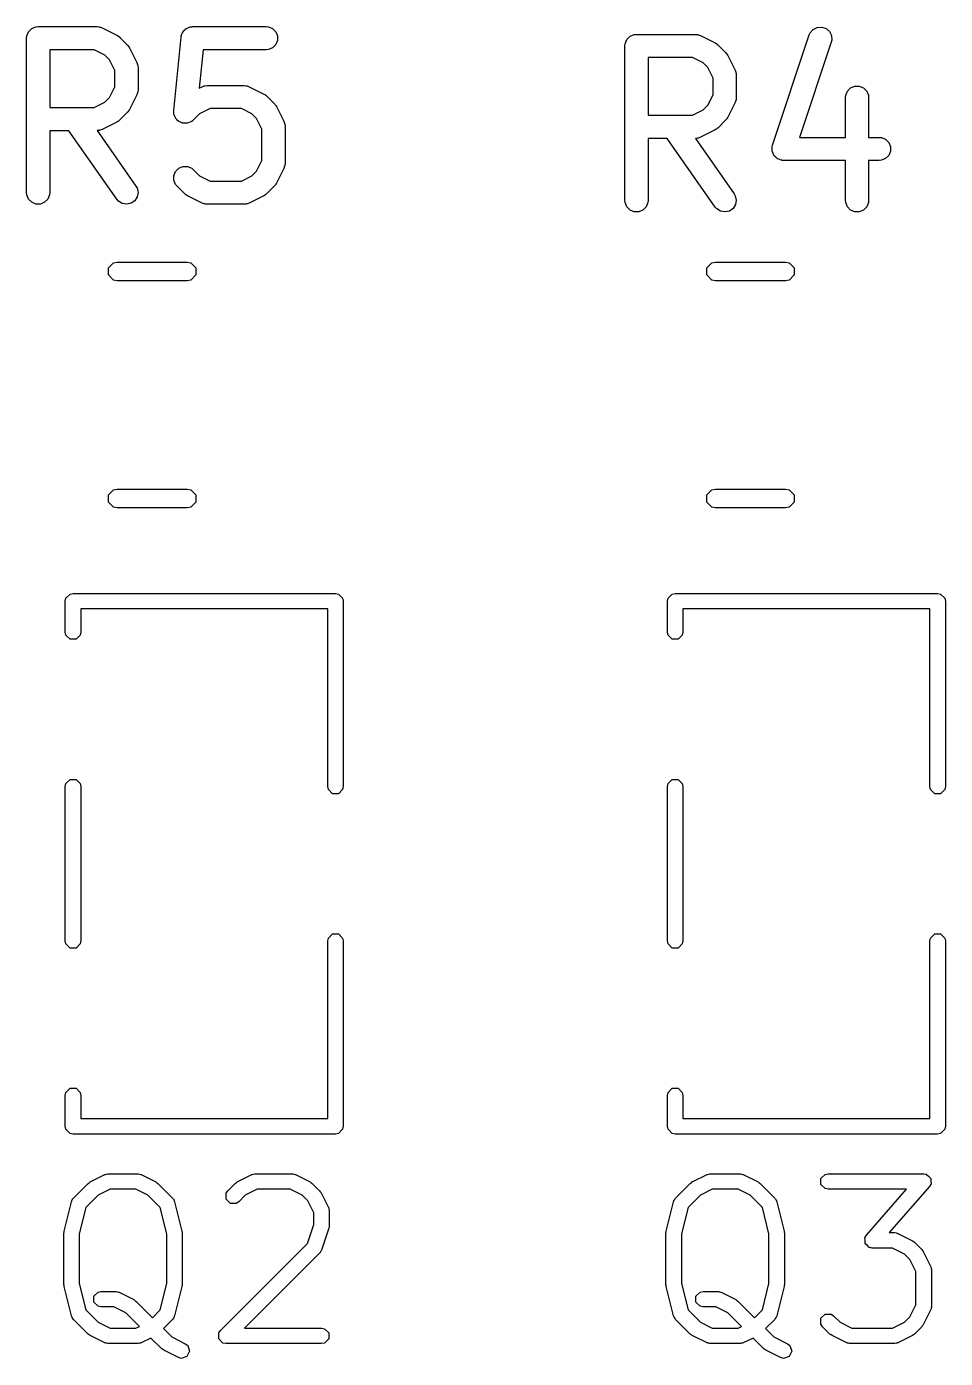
# Model space of a CAD drawing. Header units: inches. Extents: x 2.93 to 6.73, y -4.05 to -2.01.
# Drawn here: x 6.248 to 6.4823, y -3.5552 to -3.2157 of the extents above; entities that cross this region are included whole.
import ezdxf

# ---------------------------------------------------------------- set-up
doc = ezdxf.new("R2010")
doc.units = ezdxf.units.IN
doc.header["$MEASUREMENT"] = 0
doc.layers.add('BLACK', color=7, linetype='CONTINUOUS')

msp = doc.modelspace()

# ---------------------------------------------------------------- linework, layer by layer
at = {"layer": 'BLACK', "linetype": 'CONTINUOUS'}
for p, q in [((6.24801, -3.21869), (6.24806, -3.21812)), ((6.24806, -3.21812), (6.24851, -3.21705)), ((6.24851, -3.21705), (6.24932, -3.21624)), ((6.24932, -3.21624), (6.25038, -3.2158)), ((6.25038, -3.2158), (6.25096, -3.21574)), ((6.25096, -3.21574), (6.26596, -3.21574)), ((6.26596, -3.21574), (6.26654, -3.2158)), ((6.26654, -3.2158), (6.26663, -3.21584)), ((6.26663, -3.21584), (6.26674, -3.21585)), ((6.26674, -3.21585), (6.26728, -3.21605)), ((6.26728, -3.21605), (6.27103, -3.21793)), ((6.27103, -3.21793), (6.27128, -3.21808)), ((6.27128, -3.21808), (6.27135, -3.21811)), ((6.27135, -3.21811), (6.27143, -3.21818)), ((6.27143, -3.21818), (6.27152, -3.21824)), ((6.27152, -3.21824), (6.27157, -3.21829)), ((6.28739, -3.2184), (6.28743, -3.21819)), ((6.28743, -3.21812), (6.28746, -3.21805)), ((6.28743, -3.21819), (6.28743, -3.21812)), ((6.28746, -3.21805), (6.28751, -3.21783)), ((6.28751, -3.21783), (6.28771, -3.21745)), ((6.28771, -3.21745), (6.28788, -3.21705)), ((6.28788, -3.21705), (6.28798, -3.21695)), ((6.28798, -3.21695), (6.28805, -3.21682)), ((6.28805, -3.21682), (6.28839, -3.21654)), ((6.28839, -3.21654), (6.28869, -3.21624)), ((6.28869, -3.21624), (6.28883, -3.21618)), ((6.28883, -3.21618), (6.28894, -3.21609)), ((6.28894, -3.21609), (6.28936, -3.21596)), ((6.28936, -3.21596), (6.28975, -3.2158)), ((6.28975, -3.2158), (6.28998, -3.21578)), ((6.28998, -3.21578), (6.29005, -3.21575)), ((6.29005, -3.21575), (6.29012, -3.21576)), ((6.29012, -3.21576), (6.29033, -3.21574)), ((6.29033, -3.21574), (6.30908, -3.21574)), ((6.30908, -3.21574), (6.30965, -3.2158)), ((6.30965, -3.2158), (6.31072, -3.21624)), ((6.31072, -3.21624), (6.31153, -3.21705)), ((6.31153, -3.21705), (6.31197, -3.21812)), ((6.31197, -3.21812), (6.31197, -3.21927)), ((6.40106, -3.21902), (6.40188, -3.21821)), ((6.40188, -3.21821), (6.40294, -3.21777)), ((6.40294, -3.21777), (6.40352, -3.21771)), ((6.40352, -3.21771), (6.41852, -3.21771)), ((6.41852, -3.21771), (6.41909, -3.21777)), ((6.41909, -3.21777), (6.41919, -3.21781)), ((6.41919, -3.21781), (6.4193, -3.21781)), ((6.4193, -3.21781), (6.41984, -3.21802)), ((6.41984, -3.21802), (6.42359, -3.2199)), ((6.43821, -3.24598), (6.44759, -3.21785)), ((6.44759, -3.21785), (6.44782, -3.21733)), ((6.44782, -3.21733), (6.44858, -3.21645)), ((6.44858, -3.21645), (6.44961, -3.21594)), ((6.44961, -3.21594), (6.45076, -3.21586)), ((6.45076, -3.21586), (6.45185, -3.21622)), ((6.45185, -3.21622), (6.45272, -3.21698)), ((6.45272, -3.21698), (6.45324, -3.21801)), ((6.45324, -3.21801), (6.45332, -3.21916)), ((6.24801, -3.25806), (6.24801, -3.21869)), ((6.27157, -3.21829), (6.2718, -3.21848)), ((6.2718, -3.21848), (6.27367, -3.22036)), ((6.27367, -3.22036), (6.27386, -3.22058)), ((6.27386, -3.22058), (6.27392, -3.22063)), ((6.27392, -3.22063), (6.27397, -3.22072)), ((6.27397, -3.22072), (6.27404, -3.2208)), ((6.27404, -3.2208), (6.27407, -3.22087)), ((6.27407, -3.22087), (6.27422, -3.22112)), ((6.27422, -3.22112), (6.2761, -3.22487)), ((6.28552, -3.23715), (6.28739, -3.2184)), ((6.30965, -3.22159), (6.30908, -3.22165)), ((6.31072, -3.22115), (6.30965, -3.22159)), ((6.31153, -3.22033), (6.31072, -3.22115)), ((6.31197, -3.21927), (6.31153, -3.22033)), ((6.40057, -3.22066), (6.40062, -3.22009)), ((6.40057, -3.26003), (6.40057, -3.22066)), ((6.40062, -3.22009), (6.40106, -3.21902)), ((6.42359, -3.2199), (6.42384, -3.22005)), ((6.42384, -3.22005), (6.42391, -3.22008)), ((6.42391, -3.22008), (6.42399, -3.22015)), ((6.42399, -3.22015), (6.42408, -3.2202)), ((6.42408, -3.2202), (6.42413, -3.22026)), ((6.42413, -3.22026), (6.42436, -3.22045)), ((6.42436, -3.22045), (6.42623, -3.22232)), ((6.45319, -3.21972), (6.44511, -3.24396)), ((6.45332, -3.21916), (6.45319, -3.21972)), ((6.26526, -3.22165), (6.25391, -3.22165)), ((6.25391, -3.22165), (6.25391, -3.23636)), ((6.26796, -3.223), (6.26526, -3.22165)), ((6.26916, -3.22419), (6.26796, -3.223)), ((6.27051, -3.22689), (6.26916, -3.22419)), ((6.2761, -3.22487), (6.27631, -3.22541)), ((6.293, -3.22165), (6.29203, -3.23142)), ((6.30908, -3.22165), (6.293, -3.22165)), ((6.41782, -3.22361), (6.40647, -3.22361)), ((6.40647, -3.22361), (6.40647, -3.23833)), ((6.42052, -3.22496), (6.41782, -3.22361)), ((6.42172, -3.22616), (6.42052, -3.22496)), ((6.42623, -3.22232), (6.42642, -3.22255)), ((6.42642, -3.22255), (6.42647, -3.2226)), ((6.42647, -3.2226), (6.42653, -3.22269)), ((6.42653, -3.22269), (6.4266, -3.22277)), ((6.4266, -3.22277), (6.42663, -3.22284)), ((6.42663, -3.22284), (6.42678, -3.22309)), ((6.42678, -3.22309), (6.42866, -3.22684)), ((6.27051, -3.23112), (6.27051, -3.22689)), ((6.27631, -3.22541), (6.27631, -3.22552)), ((6.27631, -3.22552), (6.27635, -3.22562)), ((6.27635, -3.22562), (6.27641, -3.22619)), ((6.27641, -3.22619), (6.27641, -3.23182)), ((6.42306, -3.22886), (6.42172, -3.22616)), ((6.42866, -3.22684), (6.42886, -3.22738)), ((6.42886, -3.22738), (6.42887, -3.22749)), ((6.42887, -3.22749), (6.42891, -3.22759)), ((6.42891, -3.22759), (6.42897, -3.22816)), ((6.42897, -3.22816), (6.42897, -3.23379)), ((6.26916, -3.23382), (6.27051, -3.23112)), ((6.27641, -3.23182), (6.27635, -3.23239)), ((6.29203, -3.23142), (6.29276, -3.23105)), ((6.29276, -3.23105), (6.2933, -3.23084)), ((6.2933, -3.23084), (6.29341, -3.23084)), ((6.29341, -3.23084), (6.2935, -3.2308)), ((6.2935, -3.2308), (6.29408, -3.23074)), ((6.29408, -3.23074), (6.30345, -3.23074)), ((6.30345, -3.23074), (6.30403, -3.2308)), ((6.30403, -3.2308), (6.30413, -3.23084)), ((6.30413, -3.23084), (6.30423, -3.23084)), ((6.30423, -3.23084), (6.30477, -3.23105)), ((6.30477, -3.23105), (6.30852, -3.23293)), ((6.42306, -3.23309), (6.42306, -3.22886)), ((6.45731, -3.23215), (6.45812, -3.23133)), ((6.45812, -3.23133), (6.45919, -3.23089)), ((6.45919, -3.23089), (6.46034, -3.23089)), ((6.46034, -3.23089), (6.4614, -3.23133)), ((6.4614, -3.23133), (6.46222, -3.23215)), ((6.26526, -3.23636), (6.26796, -3.23501)), ((6.26796, -3.23501), (6.26916, -3.23382)), ((6.2761, -3.23314), (6.27422, -3.23689)), ((6.27631, -3.2326), (6.2761, -3.23314)), ((6.27635, -3.23239), (6.27631, -3.23249)), ((6.27631, -3.23249), (6.27631, -3.2326)), ((6.30852, -3.23293), (6.30877, -3.23308)), ((6.30877, -3.23308), (6.30884, -3.23311)), ((6.30884, -3.23311), (6.30893, -3.23318)), ((6.30893, -3.23318), (6.30901, -3.23323)), ((6.30901, -3.23323), (6.30907, -3.23329)), ((6.30907, -3.23329), (6.30929, -3.23348)), ((6.30929, -3.23348), (6.31117, -3.23535)), ((6.42172, -3.23579), (6.42306, -3.23309)), ((6.42866, -3.23511), (6.42678, -3.23886)), ((6.42886, -3.23457), (6.42866, -3.23511)), ((6.42887, -3.23446), (6.42886, -3.23457)), ((6.42891, -3.23436), (6.42887, -3.23446)), ((6.42897, -3.23379), (6.42891, -3.23436)), ((6.45681, -3.23379), (6.45687, -3.23321)), ((6.45681, -3.24396), (6.45681, -3.23379)), ((6.45687, -3.23321), (6.45731, -3.23215)), ((6.46222, -3.23215), (6.46266, -3.23321)), ((6.46266, -3.23321), (6.46272, -3.23379)), ((6.46272, -3.23379), (6.46272, -3.24396)), ((6.25391, -3.23636), (6.26526, -3.23636)), ((6.27367, -3.23765), (6.2718, -3.23953)), ((6.27386, -3.23743), (6.27367, -3.23765)), ((6.27392, -3.23738), (6.27386, -3.23743)), ((6.27397, -3.23729), (6.27392, -3.23738)), ((6.27404, -3.23721), (6.27397, -3.23729)), ((6.27407, -3.23714), (6.27404, -3.23721)), ((6.27422, -3.23689), (6.27407, -3.23714)), ((6.28552, -3.23773), (6.28552, -3.23715)), ((6.28556, -3.23787), (6.28552, -3.23773)), ((6.28556, -3.23802), (6.28556, -3.23787)), ((6.28573, -3.23842), (6.28556, -3.23802)), ((6.28585, -3.23883), (6.28573, -3.23842)), ((6.29208, -3.23799), (6.29054, -3.23953)), ((6.29478, -3.23664), (6.29208, -3.23799)), ((6.30276, -3.23664), (6.29478, -3.23664)), ((6.30545, -3.23799), (6.30276, -3.23664)), ((6.30665, -3.23919), (6.30545, -3.23799)), ((6.31117, -3.23535), (6.31135, -3.23558)), ((6.31135, -3.23558), (6.31141, -3.23563)), ((6.31141, -3.23563), (6.31147, -3.23572)), ((6.31147, -3.23572), (6.31153, -3.2358)), ((6.31153, -3.2358), (6.31156, -3.23587)), ((6.31156, -3.23587), (6.31172, -3.23612)), ((6.31172, -3.23612), (6.31359, -3.23987)), ((6.40647, -3.23833), (6.41782, -3.23833)), ((6.41782, -3.23833), (6.42052, -3.23698)), ((6.42052, -3.23698), (6.42172, -3.23579)), ((6.26728, -3.24196), (6.26674, -3.24216)), ((6.27103, -3.24008), (6.26728, -3.24196)), ((6.27128, -3.23993), (6.27103, -3.24008)), ((6.27135, -3.2399), (6.27128, -3.23993)), ((6.27143, -3.23983), (6.27135, -3.2399)), ((6.27152, -3.23977), (6.27143, -3.23983)), ((6.27157, -3.23971), (6.27152, -3.23977)), ((6.2718, -3.23953), (6.27157, -3.23971)), ((6.28594, -3.23894), (6.28585, -3.23883)), ((6.286, -3.23908), (6.28594, -3.23894)), ((6.28631, -3.23939), (6.286, -3.23908)), ((6.28658, -3.23972), (6.28631, -3.23939)), ((6.28671, -3.23979), (6.28658, -3.23972)), ((6.28682, -3.2399), (6.28671, -3.23979)), ((6.28721, -3.24006), (6.28682, -3.2399)), ((6.28759, -3.24027), (6.28721, -3.24006)), ((6.28774, -3.24028), (6.28759, -3.24027)), ((6.28788, -3.24034), (6.28774, -3.24028)), ((6.28831, -3.24034), (6.28788, -3.24034)), ((6.28874, -3.24038), (6.28831, -3.24034)), ((6.28888, -3.24034), (6.28874, -3.24038)), ((6.28903, -3.24034), (6.28888, -3.24034)), ((6.28943, -3.24017), (6.28903, -3.24034)), ((6.28984, -3.24005), (6.28943, -3.24017)), ((6.28996, -3.23995), (6.28984, -3.24005)), ((6.2901, -3.2399), (6.28996, -3.23995)), ((6.29054, -3.23953), (6.2901, -3.2399)), ((6.308, -3.24189), (6.30665, -3.23919)), ((6.308, -3.24987), (6.308, -3.24189)), ((6.31359, -3.23987), (6.3138, -3.24041)), ((6.3138, -3.24041), (6.31381, -3.24052)), ((6.31381, -3.24052), (6.31385, -3.24061)), ((6.31385, -3.24061), (6.31391, -3.24119)), ((6.31391, -3.24119), (6.31391, -3.25056)), ((6.42384, -3.24189), (6.42359, -3.24205)), ((6.42391, -3.24186), (6.42384, -3.24189)), ((6.42399, -3.2418), (6.42391, -3.24186)), ((6.42408, -3.24174), (6.42399, -3.2418)), ((6.42413, -3.24168), (6.42408, -3.24174)), ((6.42436, -3.2415), (6.42413, -3.24168)), ((6.42623, -3.23962), (6.42436, -3.2415)), ((6.42642, -3.2394), (6.42623, -3.23962)), ((6.42647, -3.23935), (6.42642, -3.2394)), ((6.42653, -3.23926), (6.42647, -3.23935)), ((6.4266, -3.23918), (6.42653, -3.23926)), ((6.42663, -3.2391), (6.4266, -3.23918)), ((6.42678, -3.23886), (6.42663, -3.2391)), ((6.2588, -3.24227), (6.25391, -3.24227)), ((6.25391, -3.24227), (6.25391, -3.25806)), ((6.27104, -3.25976), (6.2588, -3.24227)), ((6.26654, -3.24221), (6.266, -3.24226)), ((6.266, -3.24226), (6.27588, -3.25637)), ((6.26663, -3.24217), (6.26654, -3.24221)), ((6.26674, -3.24216), (6.26663, -3.24217)), ((6.41136, -3.24424), (6.40647, -3.24424)), ((6.40647, -3.24424), (6.40647, -3.26003)), ((6.4236, -3.26173), (6.41136, -3.24424)), ((6.41909, -3.24418), (6.41856, -3.24423)), ((6.41856, -3.24423), (6.42844, -3.25834)), ((6.41919, -3.24414), (6.41909, -3.24418)), ((6.4193, -3.24413), (6.41919, -3.24414)), ((6.41984, -3.24393), (6.4193, -3.24413)), ((6.42359, -3.24205), (6.41984, -3.24393)), ((6.44511, -3.24396), (6.45681, -3.24396)), ((6.46272, -3.24396), (6.46539, -3.24396)), ((6.46539, -3.24396), (6.46596, -3.24401)), ((6.46596, -3.24401), (6.46703, -3.24445)), ((6.46703, -3.24445), (6.46784, -3.24527)), ((6.46784, -3.24527), (6.46828, -3.24633)), ((6.43809, -3.24654), (6.43812, -3.24639)), ((6.43812, -3.24701), (6.43809, -3.24654)), ((6.43812, -3.24633), (6.43815, -3.24626)), ((6.43812, -3.24639), (6.43812, -3.24633)), ((6.43812, -3.24748), (6.43812, -3.24701)), ((6.43816, -3.24758), (6.43812, -3.24748)), ((6.43815, -3.24626), (6.43821, -3.24598)), ((6.43817, -3.24769), (6.43816, -3.24758)), ((6.43838, -3.24811), (6.43817, -3.24769)), ((6.43856, -3.24855), (6.43838, -3.24811)), ((6.43864, -3.24862), (6.43856, -3.24855)), ((6.43868, -3.24872), (6.43864, -3.24862)), ((6.43904, -3.24903), (6.43868, -3.24872)), ((6.46784, -3.24855), (6.46703, -3.24936)), ((6.46828, -3.24748), (6.46784, -3.24855)), ((6.46828, -3.24633), (6.46828, -3.24748)), ((6.286, -3.25267), (6.28682, -3.25186)), ((6.28682, -3.25186), (6.28788, -3.25142)), ((6.28788, -3.25142), (6.28903, -3.25142)), ((6.28903, -3.25142), (6.2901, -3.25186)), ((6.2901, -3.25186), (6.29054, -3.25223)), ((6.30665, -3.25257), (6.308, -3.24987)), ((6.31359, -3.25189), (6.31172, -3.25563)), ((6.3138, -3.25134), (6.31359, -3.25189)), ((6.31381, -3.25124), (6.3138, -3.25134)), ((6.31385, -3.25114), (6.31381, -3.25124)), ((6.31391, -3.25056), (6.31385, -3.25114)), ((6.43937, -3.24936), (6.43904, -3.24903)), ((6.43947, -3.2494), (6.43937, -3.24936)), ((6.43955, -3.24947), (6.43947, -3.2494)), ((6.44, -3.24962), (6.43955, -3.24947)), ((6.44044, -3.2498), (6.44, -3.24962)), ((6.44059, -3.24982), (6.44044, -3.2498)), ((6.44065, -3.24984), (6.44059, -3.24982)), ((6.44072, -3.24983), (6.44065, -3.24984)), ((6.44102, -3.24986), (6.44072, -3.24983)), ((6.45681, -3.24986), (6.44102, -3.24986)), ((6.45681, -3.26003), (6.45681, -3.24986)), ((6.46539, -3.24986), (6.46272, -3.24986)), ((6.46272, -3.24986), (6.46272, -3.26003)), ((6.46596, -3.2498), (6.46539, -3.24986)), ((6.46703, -3.24936), (6.46596, -3.2498)), ((6.28556, -3.25374), (6.286, -3.25267)), ((6.28556, -3.25489), (6.28556, -3.25374)), ((6.286, -3.25595), (6.28556, -3.25489)), ((6.29054, -3.25223), (6.29208, -3.25376)), ((6.29208, -3.25376), (6.29478, -3.25511)), ((6.29478, -3.25511), (6.30276, -3.25511)), ((6.30276, -3.25511), (6.30545, -3.25376)), ((6.30545, -3.25376), (6.30665, -3.25257)), ((6.24806, -3.25864), (6.24801, -3.25806)), ((6.24851, -3.2597), (6.24806, -3.25864)), ((6.25386, -3.25864), (6.25342, -3.2597)), ((6.25391, -3.25806), (6.25386, -3.25864)), ((6.27588, -3.25637), (6.27616, -3.25687)), ((6.27616, -3.25687), (6.27641, -3.258)), ((6.27641, -3.258), (6.27621, -3.25913)), ((6.28637, -3.2564), (6.286, -3.25595)), ((6.28824, -3.25828), (6.28637, -3.2564)), ((6.28847, -3.25846), (6.28824, -3.25828)), ((6.28852, -3.25852), (6.28847, -3.25846)), ((6.28861, -3.25858), (6.28852, -3.25852)), ((6.28869, -3.25864), (6.28861, -3.25858)), ((6.28876, -3.25867), (6.28869, -3.25864)), ((6.28901, -3.25883), (6.28876, -3.25867)), ((6.29276, -3.2607), (6.28901, -3.25883)), ((6.30852, -3.25883), (6.30477, -3.2607)), ((6.30877, -3.25867), (6.30852, -3.25883)), ((6.30884, -3.25864), (6.30877, -3.25867)), ((6.30893, -3.25858), (6.30884, -3.25864)), ((6.30901, -3.25852), (6.30893, -3.25858)), ((6.30907, -3.25846), (6.30901, -3.25852)), ((6.30929, -3.25828), (6.30907, -3.25846)), ((6.31117, -3.2564), (6.30929, -3.25828)), ((6.31135, -3.25618), (6.31117, -3.2564)), ((6.31141, -3.25612), (6.31135, -3.25618)), ((6.31147, -3.25604), (6.31141, -3.25612)), ((6.31153, -3.25595), (6.31147, -3.25604)), ((6.31156, -3.25588), (6.31153, -3.25595)), ((6.31172, -3.25563), (6.31156, -3.25588)), ((6.42844, -3.25834), (6.42872, -3.25884)), ((6.42872, -3.25884), (6.42897, -3.25997)), ((6.24932, -3.26052), (6.24851, -3.2597)), ((6.25038, -3.26096), (6.24932, -3.26052)), ((6.25154, -3.26096), (6.25038, -3.26096)), ((6.2526, -3.26052), (6.25154, -3.26096)), ((6.25342, -3.2597), (6.2526, -3.26052)), ((6.27142, -3.2602), (6.27104, -3.25976)), ((6.27239, -3.26082), (6.27142, -3.2602)), ((6.27352, -3.26102), (6.27239, -3.26082)), ((6.27465, -3.26077), (6.27352, -3.26102)), ((6.27559, -3.26011), (6.27465, -3.26077)), ((6.27621, -3.25913), (6.27559, -3.26011)), ((6.2933, -3.26091), (6.29276, -3.2607)), ((6.29341, -3.26092), (6.2933, -3.26091)), ((6.2935, -3.26096), (6.29341, -3.26092)), ((6.29408, -3.26102), (6.2935, -3.26096)), ((6.30345, -3.26102), (6.29408, -3.26102)), ((6.30403, -3.26096), (6.30345, -3.26102)), ((6.30413, -3.26092), (6.30403, -3.26096)), ((6.30423, -3.26091), (6.30413, -3.26092)), ((6.30477, -3.2607), (6.30423, -3.26091)), ((6.40062, -3.26061), (6.40057, -3.26003)), ((6.40106, -3.26167), (6.40062, -3.26061)), ((6.40188, -3.26249), (6.40106, -3.26167)), ((6.40597, -3.26167), (6.40516, -3.26249)), ((6.40642, -3.26061), (6.40597, -3.26167)), ((6.40647, -3.26003), (6.40642, -3.26061)), ((6.42397, -3.26216), (6.4236, -3.26173)), ((6.42495, -3.26278), (6.42397, -3.26216)), ((6.42815, -3.26207), (6.42721, -3.26274)), ((6.42877, -3.2611), (6.42815, -3.26207)), ((6.42897, -3.25997), (6.42877, -3.2611)), ((6.45687, -3.26061), (6.45681, -3.26003)), ((6.45731, -3.26167), (6.45687, -3.26061)), ((6.45812, -3.26249), (6.45731, -3.26167)), ((6.46222, -3.26167), (6.4614, -3.26249)), ((6.46266, -3.26061), (6.46222, -3.26167)), ((6.46272, -3.26003), (6.46266, -3.26061)), ((6.40294, -3.26293), (6.40188, -3.26249)), ((6.4041, -3.26293), (6.40294, -3.26293)), ((6.40516, -3.26249), (6.4041, -3.26293)), ((6.42608, -3.26298), (6.42495, -3.26278)), ((6.42721, -3.26274), (6.42608, -3.26298)), ((6.45919, -3.26293), (6.45812, -3.26249)), ((6.46034, -3.26293), (6.45919, -3.26293)), ((6.4614, -3.26249), (6.46034, -3.26293)), ((6.27018, -3.27597), (6.27108, -3.27579)), ((6.27108, -3.27579), (6.28896, -3.27579)), ((6.28896, -3.27579), (6.28986, -3.27597)), ((6.42274, -3.27597), (6.42364, -3.27579)), ((6.42364, -3.27579), (6.44152, -3.27579)), ((6.44152, -3.27579), (6.44242, -3.27597)), ((6.2689, -3.27725), (6.27018, -3.27597)), ((6.2689, -3.27905), (6.2689, -3.27725)), ((6.27018, -3.28033), (6.2689, -3.27905)), ((6.28986, -3.27597), (6.29114, -3.27725)), ((6.29114, -3.27905), (6.28986, -3.28033)), ((6.29114, -3.27725), (6.29114, -3.27905)), ((6.42146, -3.27725), (6.42274, -3.27597)), ((6.42146, -3.27905), (6.42146, -3.27725)), ((6.42274, -3.28033), (6.42146, -3.27905)), ((6.44242, -3.27597), (6.4437, -3.27725)), ((6.4437, -3.27905), (6.44242, -3.28033)), ((6.4437, -3.27725), (6.4437, -3.27905)), ((6.27108, -3.28051), (6.27018, -3.28033)), ((6.28896, -3.28051), (6.27108, -3.28051)), ((6.28986, -3.28033), (6.28896, -3.28051)), ((6.42364, -3.28051), (6.42274, -3.28033)), ((6.44152, -3.28051), (6.42364, -3.28051)), ((6.44242, -3.28033), (6.44152, -3.28051)), ((6.27018, -3.33384), (6.27108, -3.33366)), ((6.27108, -3.33366), (6.28896, -3.33366)), ((6.28896, -3.33366), (6.28986, -3.33384)), ((6.42274, -3.33384), (6.42364, -3.33366)), ((6.42364, -3.33366), (6.44152, -3.33366)), ((6.44152, -3.33366), (6.44242, -3.33384)), ((6.2689, -3.33512), (6.27018, -3.33384)), ((6.2689, -3.33693), (6.2689, -3.33512)), ((6.27018, -3.33821), (6.2689, -3.33693)), ((6.28986, -3.33384), (6.29114, -3.33512)), ((6.29114, -3.33693), (6.28986, -3.33821)), ((6.29114, -3.33512), (6.29114, -3.33693)), ((6.42146, -3.33512), (6.42274, -3.33384)), ((6.42146, -3.33693), (6.42146, -3.33512)), ((6.42274, -3.33821), (6.42146, -3.33693)), ((6.44242, -3.33384), (6.4437, -3.33512)), ((6.4437, -3.33693), (6.44242, -3.33821)), ((6.4437, -3.33512), (6.4437, -3.33693)), ((6.27108, -3.33839), (6.27018, -3.33821)), ((6.28896, -3.33839), (6.27108, -3.33839)), ((6.28986, -3.33821), (6.28896, -3.33839)), ((6.42364, -3.33839), (6.42274, -3.33821)), ((6.44152, -3.33839), (6.42364, -3.33839)), ((6.44242, -3.33821), (6.44152, -3.33839)), ((6.25802, -3.36145), (6.25909, -3.36039)), ((6.25909, -3.36039), (6.25984, -3.36024)), ((6.25984, -3.36024), (6.32677, -3.36024)), ((6.32677, -3.36024), (6.32752, -3.36039)), ((6.32752, -3.36039), (6.32859, -3.36145)), ((6.41157, -3.36145), (6.41263, -3.36039)), ((6.41263, -3.36039), (6.41339, -3.36024)), ((6.41339, -3.36024), (6.48031, -3.36024)), ((6.48031, -3.36024), (6.48107, -3.36039)), ((6.48107, -3.36039), (6.48213, -3.36145)), ((6.25787, -3.3622), (6.25802, -3.36145)), ((6.25787, -3.37008), (6.25787, -3.3622)), ((6.3248, -3.36417), (6.26181, -3.36417)), ((6.26181, -3.36417), (6.26181, -3.37008)), ((6.3248, -3.40945), (6.3248, -3.36417)), ((6.32859, -3.36145), (6.32874, -3.3622)), ((6.32874, -3.3622), (6.32874, -3.40945)), ((6.41142, -3.3622), (6.41157, -3.36145)), ((6.41142, -3.37008), (6.41142, -3.3622)), ((6.47835, -3.36417), (6.41535, -3.36417)), ((6.41535, -3.36417), (6.41535, -3.37008)), ((6.47835, -3.40945), (6.47835, -3.36417)), ((6.48213, -3.36145), (6.48228, -3.3622)), ((6.48228, -3.3622), (6.48228, -3.40945)), ((6.25802, -3.37083), (6.25787, -3.37008)), ((6.25909, -3.3719), (6.25802, -3.37083)), ((6.26166, -3.37083), (6.2606, -3.3719)), ((6.26181, -3.37008), (6.26166, -3.37083)), ((6.41157, -3.37083), (6.41142, -3.37008)), ((6.41263, -3.3719), (6.41157, -3.37083)), ((6.4152, -3.37083), (6.41414, -3.3719)), ((6.41535, -3.37008), (6.4152, -3.37083)), ((6.2606, -3.3719), (6.25909, -3.3719)), ((6.41414, -3.3719), (6.41263, -3.3719)), ((6.25802, -3.4087), (6.25909, -3.40763)), ((6.25909, -3.40763), (6.2606, -3.40763)), ((6.2606, -3.40763), (6.26166, -3.4087)), ((6.41157, -3.4087), (6.41263, -3.40763)), ((6.41263, -3.40763), (6.41414, -3.40763)), ((6.41414, -3.40763), (6.4152, -3.4087)), ((6.25787, -3.40945), (6.25802, -3.4087)), ((6.25787, -3.44882), (6.25787, -3.40945)), ((6.26166, -3.4087), (6.26181, -3.40945)), ((6.26181, -3.40945), (6.26181, -3.44882)), ((6.32495, -3.4102), (6.3248, -3.40945)), ((6.32602, -3.41127), (6.32495, -3.4102)), ((6.32752, -3.41127), (6.32602, -3.41127)), ((6.32859, -3.4102), (6.32752, -3.41127)), ((6.32874, -3.40945), (6.32859, -3.4102)), ((6.41142, -3.40945), (6.41157, -3.4087)), ((6.41142, -3.44882), (6.41142, -3.40945)), ((6.4152, -3.4087), (6.41535, -3.40945)), ((6.41535, -3.40945), (6.41535, -3.44882)), ((6.4785, -3.4102), (6.47835, -3.40945)), ((6.47956, -3.41127), (6.4785, -3.4102)), ((6.48107, -3.41127), (6.47956, -3.41127)), ((6.48213, -3.4102), (6.48107, -3.41127)), ((6.48228, -3.40945), (6.48213, -3.4102)), ((6.25802, -3.44957), (6.25787, -3.44882)), ((6.26181, -3.44882), (6.26166, -3.44957)), ((6.3248, -3.44882), (6.32495, -3.44807)), ((6.3248, -3.49409), (6.3248, -3.44882)), ((6.32495, -3.44807), (6.32602, -3.447)), ((6.32602, -3.447), (6.32752, -3.447)), ((6.32752, -3.447), (6.32859, -3.44807)), ((6.32859, -3.44807), (6.32874, -3.44882)), ((6.32874, -3.44882), (6.32874, -3.49606)), ((6.41157, -3.44957), (6.41142, -3.44882)), ((6.41535, -3.44882), (6.4152, -3.44957)), ((6.47835, -3.44882), (6.4785, -3.44807)), ((6.47835, -3.49409), (6.47835, -3.44882)), ((6.4785, -3.44807), (6.47956, -3.447)), ((6.47956, -3.447), (6.48107, -3.447)), ((6.48107, -3.447), (6.48213, -3.44807)), ((6.48213, -3.44807), (6.48228, -3.44882)), ((6.48228, -3.44882), (6.48228, -3.49606)), ((6.25909, -3.45064), (6.25802, -3.44957)), ((6.2606, -3.45064), (6.25909, -3.45064)), ((6.26166, -3.44957), (6.2606, -3.45064)), ((6.41263, -3.45064), (6.41157, -3.44957)), ((6.41414, -3.45064), (6.41263, -3.45064)), ((6.4152, -3.44957), (6.41414, -3.45064)), ((6.25802, -3.48744), (6.25909, -3.48637)), ((6.25909, -3.48637), (6.2606, -3.48637)), ((6.2606, -3.48637), (6.26166, -3.48744)), ((6.41157, -3.48744), (6.41263, -3.48637)), ((6.41263, -3.48637), (6.41414, -3.48637)), ((6.41414, -3.48637), (6.4152, -3.48744)), ((6.25787, -3.48819), (6.25802, -3.48744)), ((6.25787, -3.49606), (6.25787, -3.48819)), ((6.26166, -3.48744), (6.26181, -3.48819)), ((6.26181, -3.48819), (6.26181, -3.49409)), ((6.41142, -3.48819), (6.41157, -3.48744)), ((6.41142, -3.49606), (6.41142, -3.48819)), ((6.4152, -3.48744), (6.41535, -3.48819)), ((6.41535, -3.48819), (6.41535, -3.49409)), ((6.25802, -3.49682), (6.25787, -3.49606)), ((6.26181, -3.49409), (6.3248, -3.49409)), ((6.32874, -3.49606), (6.32859, -3.49682)), ((6.41157, -3.49682), (6.41142, -3.49606)), ((6.41535, -3.49409), (6.47835, -3.49409)), ((6.48228, -3.49606), (6.48213, -3.49682)), ((6.25909, -3.49788), (6.25802, -3.49682)), ((6.25984, -3.49803), (6.25909, -3.49788)), ((6.32677, -3.49803), (6.25984, -3.49803)), ((6.32752, -3.49788), (6.32677, -3.49803)), ((6.32859, -3.49682), (6.32752, -3.49788)), ((6.41263, -3.49788), (6.41157, -3.49682)), ((6.41339, -3.49803), (6.41263, -3.49788)), ((6.48031, -3.49803), (6.41339, -3.49803)), ((6.48107, -3.49788), (6.48031, -3.49803)), ((6.48213, -3.49682), (6.48107, -3.49788)), ((6.26421, -3.51025), (6.26796, -3.50837)), ((6.26796, -3.50837), (6.26806, -3.50835)), ((6.26806, -3.50835), (6.26809, -3.50832)), ((6.26809, -3.50832), (6.2684, -3.50825)), ((6.2684, -3.50825), (6.2687, -3.50817)), ((6.2687, -3.50817), (6.26874, -3.50819)), ((6.26874, -3.50819), (6.26884, -3.50817)), ((6.26884, -3.50817), (6.27634, -3.50817)), ((6.27634, -3.50817), (6.27644, -3.50819)), ((6.27644, -3.50819), (6.27648, -3.50817)), ((6.27648, -3.50817), (6.27678, -3.50825)), ((6.27678, -3.50825), (6.27709, -3.50832)), ((6.27709, -3.50832), (6.27713, -3.50835)), ((6.27713, -3.50835), (6.27722, -3.50837)), ((6.27722, -3.50837), (6.28097, -3.51025)), ((6.30171, -3.51025), (6.30546, -3.50837)), ((6.30546, -3.50837), (6.30555, -3.50835)), ((6.30555, -3.50835), (6.30558, -3.50832)), ((6.30558, -3.50832), (6.30589, -3.50825)), ((6.30589, -3.50825), (6.3062, -3.50817)), ((6.3062, -3.50817), (6.30624, -3.50819)), ((6.30624, -3.50819), (6.30634, -3.50817)), ((6.30634, -3.50817), (6.31571, -3.50817)), ((6.31571, -3.50817), (6.31581, -3.50819)), ((6.31581, -3.50819), (6.31585, -3.50817)), ((6.31585, -3.50817), (6.31615, -3.50825)), ((6.31615, -3.50825), (6.31646, -3.50832)), ((6.31646, -3.50832), (6.3165, -3.50835)), ((6.3165, -3.50835), (6.31659, -3.50837)), ((6.31659, -3.50837), (6.32034, -3.51025)), ((6.41775, -3.51025), (6.4215, -3.50837)), ((6.4215, -3.50837), (6.4216, -3.50835)), ((6.4216, -3.50835), (6.42163, -3.50832)), ((6.42163, -3.50832), (6.42194, -3.50825)), ((6.42194, -3.50825), (6.42225, -3.50817)), ((6.42225, -3.50817), (6.42229, -3.50819)), ((6.42229, -3.50819), (6.42238, -3.50817)), ((6.42238, -3.50817), (6.42988, -3.50817)), ((6.42988, -3.50817), (6.42998, -3.50819)), ((6.42998, -3.50819), (6.43002, -3.50817)), ((6.43002, -3.50817), (6.43033, -3.50825)), ((6.43033, -3.50825), (6.43064, -3.50832)), ((6.43064, -3.50832), (6.43067, -3.50835)), ((6.43067, -3.50835), (6.43076, -3.50837)), ((6.43076, -3.50837), (6.43451, -3.51025)), ((6.45056, -3.50938), (6.45163, -3.50832)), ((6.45056, -3.51089), (6.45056, -3.50938)), ((6.45163, -3.50832), (6.45238, -3.50817)), ((6.45238, -3.50817), (6.47675, -3.50817)), ((6.47675, -3.50817), (6.4773, -3.50828)), ((6.4773, -3.50828), (6.47738, -3.50827)), ((6.47738, -3.50827), (6.47742, -3.5083)), ((6.47742, -3.5083), (6.47751, -3.50832)), ((6.47751, -3.50832), (6.478, -3.50881)), ((6.478, -3.50881), (6.47852, -3.50926)), ((6.47852, -3.50926), (6.47852, -3.50933)), ((6.47852, -3.50933), (6.47857, -3.50938)), ((6.47857, -3.50938), (6.47857, -3.51007)), ((6.47857, -3.51007), (6.47862, -3.51077)), ((6.25995, -3.51437), (6.2637, -3.51062)), ((6.2637, -3.51062), (6.26396, -3.51044)), ((6.26396, -3.51044), (6.26421, -3.51025)), ((6.26931, -3.5121), (6.26626, -3.51363)), ((6.27588, -3.5121), (6.26931, -3.5121)), ((6.27892, -3.51363), (6.27588, -3.5121)), ((6.28097, -3.51025), (6.28122, -3.51044)), ((6.28122, -3.51044), (6.28148, -3.51062)), ((6.28148, -3.51062), (6.28523, -3.51437)), ((6.29889, -3.51313), (6.29932, -3.51249)), ((6.29889, -3.51464), (6.29889, -3.51313)), ((6.29932, -3.51249), (6.3012, -3.51062)), ((6.3012, -3.51062), (6.30146, -3.51044)), ((6.30146, -3.51044), (6.30171, -3.51025)), ((6.3068, -3.5121), (6.30375, -3.51363)), ((6.31525, -3.5121), (6.3068, -3.5121)), ((6.31829, -3.51363), (6.31525, -3.5121)), ((6.32034, -3.51025), (6.32059, -3.51044)), ((6.32059, -3.51044), (6.32085, -3.51062)), ((6.32085, -3.51062), (6.32273, -3.51249)), ((6.32273, -3.51249), (6.3229, -3.51275)), ((6.3229, -3.51275), (6.3231, -3.513)), ((6.3231, -3.513), (6.32497, -3.51675)), ((6.41349, -3.51437), (6.41724, -3.51062)), ((6.41724, -3.51062), (6.41751, -3.51044)), ((6.41751, -3.51044), (6.41775, -3.51025)), ((6.42285, -3.5121), (6.4198, -3.51363)), ((6.42942, -3.5121), (6.42285, -3.5121)), ((6.43247, -3.51363), (6.42942, -3.5121)), ((6.43451, -3.51025), (6.43476, -3.51044)), ((6.43476, -3.51044), (6.43503, -3.51062)), ((6.43503, -3.51062), (6.43877, -3.51437)), ((6.45163, -3.51195), (6.45056, -3.51089)), ((6.45238, -3.5121), (6.45163, -3.51195)), ((6.47241, -3.5121), (6.45238, -3.5121)), ((6.46215, -3.52384), (6.47241, -3.5121)), ((6.47823, -3.51143), (6.46797, -3.52316)), ((6.47851, -3.51095), (6.47823, -3.51143)), ((6.47857, -3.51089), (6.47851, -3.51095)), ((6.47862, -3.51077), (6.47857, -3.51085)), ((6.47857, -3.51085), (6.47857, -3.51089)), ((6.25756, -3.52278), (6.25943, -3.51528)), ((6.25943, -3.51528), (6.25952, -3.51509)), ((6.25952, -3.51501), (6.25966, -3.51481)), ((6.25952, -3.51509), (6.25952, -3.51501)), ((6.25966, -3.51481), (6.25976, -3.51459)), ((6.25976, -3.51459), (6.25983, -3.51454)), ((6.25983, -3.51454), (6.25995, -3.51437)), ((6.26312, -3.51677), (6.26144, -3.5235)), ((6.26626, -3.51363), (6.26312, -3.51677)), ((6.28206, -3.51677), (6.27892, -3.51363)), ((6.28375, -3.5235), (6.28206, -3.51677)), ((6.28523, -3.51437), (6.28535, -3.51454)), ((6.28535, -3.51454), (6.28542, -3.51459)), ((6.28542, -3.51459), (6.28552, -3.51481)), ((6.28552, -3.51481), (6.28566, -3.51501)), ((6.28566, -3.51501), (6.28566, -3.51509)), ((6.28566, -3.51509), (6.28575, -3.51528)), ((6.28575, -3.51528), (6.28762, -3.52278)), ((6.29996, -3.5157), (6.29889, -3.51464)), ((6.30147, -3.5157), (6.29996, -3.5157)), ((6.3021, -3.51528), (6.30147, -3.5157)), ((6.30375, -3.51363), (6.3021, -3.51528)), ((6.31972, -3.51505), (6.31829, -3.51363)), ((6.32124, -3.5181), (6.31972, -3.51505)), ((6.32497, -3.51675), (6.325, -3.51685)), ((6.325, -3.51685), (6.32503, -3.51688)), ((6.32503, -3.51688), (6.32509, -3.51719)), ((6.4111, -3.52278), (6.41298, -3.51528)), ((6.41298, -3.51528), (6.41307, -3.51509)), ((6.41307, -3.51501), (6.4132, -3.51481)), ((6.41307, -3.51509), (6.41307, -3.51501)), ((6.4132, -3.51481), (6.4133, -3.51459)), ((6.4133, -3.51459), (6.41338, -3.51454)), ((6.41338, -3.51454), (6.41349, -3.51437)), ((6.41666, -3.51677), (6.41498, -3.5235)), ((6.4198, -3.51363), (6.41666, -3.51677)), ((6.43561, -3.51677), (6.43247, -3.51363)), ((6.43729, -3.5235), (6.43561, -3.51677)), ((6.43877, -3.51437), (6.43889, -3.51454)), ((6.43889, -3.51454), (6.43896, -3.51459)), ((6.43896, -3.51459), (6.43907, -3.51481)), ((6.43907, -3.51481), (6.4392, -3.51501)), ((6.4392, -3.51501), (6.4392, -3.51509)), ((6.4392, -3.51509), (6.43929, -3.51528)), ((6.43929, -3.51528), (6.44117, -3.52278)), ((6.32124, -3.52106), (6.32124, -3.5181)), ((6.32509, -3.51719), (6.32517, -3.51749)), ((6.32517, -3.51749), (6.32516, -3.51754)), ((6.32516, -3.51754), (6.32518, -3.51763)), ((6.32518, -3.51763), (6.32518, -3.52138)), ((6.2575, -3.52326), (6.25755, -3.52302)), ((6.2575, -3.53638), (6.2575, -3.52326)), ((6.25755, -3.52302), (6.25756, -3.52278)), ((6.26144, -3.5235), (6.26144, -3.53614)), ((6.28375, -3.53614), (6.28375, -3.5235)), ((6.28762, -3.52278), (6.28764, -3.52302)), ((6.28764, -3.52302), (6.28768, -3.52326)), ((6.28768, -3.52326), (6.28768, -3.53638)), ((6.31961, -3.52594), (6.32124, -3.52106)), ((6.32508, -3.52201), (6.3232, -3.52763)), ((6.32512, -3.52169), (6.32508, -3.52201)), ((6.32518, -3.52138), (6.32512, -3.52169)), ((6.41104, -3.52326), (6.41109, -3.52302)), ((6.41104, -3.53638), (6.41104, -3.52326)), ((6.41109, -3.52302), (6.4111, -3.52278)), ((6.41498, -3.5235), (6.41498, -3.53614)), ((6.43729, -3.53614), (6.43729, -3.5235)), ((6.44117, -3.52278), (6.44118, -3.52302)), ((6.44118, -3.52302), (6.44123, -3.52326)), ((6.44123, -3.52326), (6.44123, -3.53638)), ((6.46797, -3.52316), (6.46925, -3.52316)), ((6.46925, -3.52316), (6.46935, -3.52318)), ((6.46935, -3.52318), (6.46939, -3.52317)), ((6.46939, -3.52317), (6.4697, -3.52325)), ((6.4697, -3.52325), (6.47001, -3.52331)), ((6.47001, -3.52331), (6.47004, -3.52335)), ((6.47004, -3.52335), (6.47013, -3.52337)), ((6.47013, -3.52337), (6.47388, -3.52525)), ((6.29745, -3.54811), (6.31961, -3.52594)), ((6.46176, -3.5245), (6.46181, -3.52442)), ((6.46181, -3.52519), (6.46176, -3.5245)), ((6.46181, -3.52438), (6.46187, -3.52432)), ((6.46181, -3.52442), (6.46181, -3.52438)), ((6.46181, -3.52589), (6.46181, -3.52519)), ((6.46186, -3.52594), (6.46181, -3.52589)), ((6.46186, -3.52601), (6.46186, -3.52594)), ((6.46239, -3.52646), (6.46186, -3.52601)), ((6.46187, -3.52432), (6.46215, -3.52384)), ((6.46288, -3.52695), (6.46239, -3.52646)), ((6.46297, -3.52697), (6.46288, -3.52695)), ((6.463, -3.527), (6.46297, -3.52697)), ((6.46308, -3.52699), (6.463, -3.527)), ((6.46363, -3.5271), (6.46308, -3.52699)), ((6.46879, -3.5271), (6.46363, -3.5271)), ((6.47184, -3.52863), (6.46879, -3.5271)), ((6.47388, -3.52525), (6.47413, -3.52544)), ((6.47413, -3.52544), (6.4744, -3.52562)), ((6.4744, -3.52562), (6.47627, -3.52749)), ((6.32273, -3.5284), (6.30359, -3.54754)), ((6.32278, -3.52832), (6.32273, -3.5284)), ((6.32282, -3.5283), (6.32278, -3.52832)), ((6.32298, -3.52802), (6.32282, -3.5283)), ((6.32315, -3.52776), (6.32298, -3.52802)), ((6.3232, -3.52763), (6.32315, -3.52772)), ((6.32315, -3.52772), (6.32315, -3.52776)), ((6.47326, -3.53005), (6.47184, -3.52863)), ((6.47478, -3.5331), (6.47326, -3.53005)), ((6.47627, -3.52749), (6.47645, -3.52775)), ((6.47645, -3.52775), (6.47664, -3.528)), ((6.47664, -3.528), (6.47851, -3.53175)), ((6.47478, -3.54154), (6.47478, -3.5331)), ((6.47851, -3.53175), (6.47854, -3.53185)), ((6.47854, -3.53185), (6.47857, -3.53188)), ((6.47857, -3.53188), (6.47863, -3.53219)), ((6.47863, -3.53219), (6.47872, -3.53249)), ((6.47872, -3.53249), (6.4787, -3.53254)), ((6.4787, -3.53254), (6.47872, -3.53263)), ((6.47872, -3.53263), (6.47872, -3.54201)), ((6.25755, -3.53662), (6.2575, -3.53638)), ((6.25756, -3.53686), (6.25755, -3.53662)), ((6.25943, -3.54436), (6.25756, -3.53686)), ((6.26144, -3.53614), (6.26312, -3.54287)), ((6.28206, -3.54287), (6.28375, -3.53614)), ((6.28762, -3.53686), (6.28575, -3.54436)), ((6.28764, -3.53662), (6.28762, -3.53686)), ((6.28768, -3.53638), (6.28764, -3.53662)), ((6.41109, -3.53662), (6.41104, -3.53638)), ((6.4111, -3.53686), (6.41109, -3.53662)), ((6.41298, -3.54436), (6.4111, -3.53686)), ((6.41498, -3.53614), (6.41666, -3.54287)), ((6.43561, -3.54287), (6.43729, -3.53614)), ((6.44117, -3.53686), (6.43929, -3.54436)), ((6.44118, -3.53662), (6.44117, -3.53686)), ((6.44123, -3.53638), (6.44118, -3.53662)), ((6.26515, -3.53938), (6.26621, -3.53831)), ((6.26515, -3.54088), (6.26515, -3.53938)), ((6.26621, -3.53831), (6.26697, -3.53816)), ((6.26697, -3.53816), (6.27072, -3.53816)), ((6.27072, -3.53816), (6.27081, -3.53818)), ((6.27081, -3.53818), (6.27086, -3.53817)), ((6.27086, -3.53817), (6.27116, -3.53825)), ((6.27116, -3.53825), (6.27147, -3.53831)), ((6.27147, -3.53831), (6.2715, -3.53834)), ((6.2715, -3.53834), (6.2716, -3.53837)), ((6.2716, -3.53837), (6.27535, -3.54024)), ((6.27535, -3.54024), (6.2756, -3.54044)), ((6.2756, -3.54044), (6.27586, -3.54061)), ((6.27586, -3.54061), (6.28009, -3.54485)), ((6.41869, -3.53938), (6.41976, -3.53831)), ((6.41869, -3.54088), (6.41869, -3.53938)), ((6.41976, -3.53831), (6.42051, -3.53816)), ((6.42051, -3.53816), (6.42426, -3.53816)), ((6.42426, -3.53816), (6.42436, -3.53818)), ((6.42436, -3.53818), (6.4244, -3.53817)), ((6.4244, -3.53817), (6.4247, -3.53825)), ((6.4247, -3.53825), (6.42501, -3.53831)), ((6.42501, -3.53831), (6.42504, -3.53834)), ((6.42504, -3.53834), (6.42514, -3.53837)), ((6.42514, -3.53837), (6.42889, -3.54024)), ((6.42889, -3.54024), (6.42914, -3.54044)), ((6.42914, -3.54044), (6.4294, -3.54061)), ((6.4294, -3.54061), (6.43363, -3.54485)), ((6.26312, -3.54287), (6.26626, -3.54601)), ((6.26621, -3.54195), (6.26515, -3.54088)), ((6.26697, -3.5421), (6.26621, -3.54195)), ((6.27025, -3.5421), (6.26697, -3.5421)), ((6.2733, -3.54362), (6.27025, -3.5421)), ((6.27677, -3.54709), (6.2733, -3.54362)), ((6.28009, -3.54485), (6.28206, -3.54287)), ((6.41666, -3.54287), (6.4198, -3.54601)), ((6.41976, -3.54195), (6.41869, -3.54088)), ((6.42051, -3.5421), (6.41976, -3.54195)), ((6.42379, -3.5421), (6.42051, -3.5421)), ((6.42684, -3.54362), (6.42379, -3.5421)), ((6.43031, -3.54709), (6.42684, -3.54362)), ((6.43363, -3.54485), (6.43561, -3.54287)), ((6.45056, -3.545), (6.45163, -3.54394)), ((6.45163, -3.54394), (6.45313, -3.54394)), ((6.45313, -3.54394), (6.45377, -3.54436)), ((6.47326, -3.54459), (6.47478, -3.54154)), ((6.47851, -3.54289), (6.47664, -3.54664)), ((6.47854, -3.54279), (6.47851, -3.54289)), ((6.47857, -3.54276), (6.47854, -3.54279)), ((6.47863, -3.54245), (6.47857, -3.54276)), ((6.47872, -3.54215), (6.47863, -3.54245)), ((6.47872, -3.54201), (6.4787, -3.5421)), ((6.4787, -3.5421), (6.47872, -3.54215)), ((6.25952, -3.54455), (6.25943, -3.54436)), ((6.25952, -3.54463), (6.25952, -3.54455)), ((6.25966, -3.54483), (6.25952, -3.54463)), ((6.25976, -3.54505), (6.25966, -3.54483)), ((6.25983, -3.54509), (6.25976, -3.54505)), ((6.25995, -3.54527), (6.25983, -3.54509)), ((6.2637, -3.54902), (6.25995, -3.54527)), ((6.26626, -3.54601), (6.26931, -3.54754)), ((6.27588, -3.54754), (6.27677, -3.54709)), ((6.28523, -3.54527), (6.28287, -3.54763)), ((6.28535, -3.54509), (6.28523, -3.54527)), ((6.28542, -3.54505), (6.28535, -3.54509)), ((6.28552, -3.54483), (6.28542, -3.54505)), ((6.28566, -3.54463), (6.28552, -3.54483)), ((6.28575, -3.54436), (6.28566, -3.54455)), ((6.28566, -3.54455), (6.28566, -3.54463)), ((6.41307, -3.54455), (6.41298, -3.54436)), ((6.41307, -3.54463), (6.41307, -3.54455)), ((6.4132, -3.54483), (6.41307, -3.54463)), ((6.4133, -3.54505), (6.4132, -3.54483)), ((6.41338, -3.54509), (6.4133, -3.54505)), ((6.41349, -3.54527), (6.41338, -3.54509)), ((6.41724, -3.54902), (6.41349, -3.54527)), ((6.4198, -3.54601), (6.42285, -3.54754)), ((6.42942, -3.54754), (6.43031, -3.54709)), ((6.43877, -3.54527), (6.43642, -3.54763)), ((6.43889, -3.54509), (6.43877, -3.54527)), ((6.43896, -3.54505), (6.43889, -3.54509)), ((6.43907, -3.54483), (6.43896, -3.54505)), ((6.4392, -3.54463), (6.43907, -3.54483)), ((6.43929, -3.54436), (6.4392, -3.54455)), ((6.4392, -3.54455), (6.4392, -3.54463)), ((6.45056, -3.54651), (6.45056, -3.545)), ((6.45099, -3.54715), (6.45056, -3.54651)), ((6.45286, -3.54902), (6.45099, -3.54715)), ((6.45377, -3.54436), (6.45542, -3.54601)), ((6.45542, -3.54601), (6.45847, -3.54754)), ((6.46879, -3.54754), (6.47184, -3.54601)), ((6.47184, -3.54601), (6.47326, -3.54459)), ((6.47627, -3.54715), (6.4744, -3.54902)), ((6.47645, -3.54688), (6.47627, -3.54715)), ((6.47664, -3.54664), (6.47645, -3.54688)), ((6.26396, -3.5492), (6.2637, -3.54902)), ((6.26421, -3.54939), (6.26396, -3.5492)), ((6.26796, -3.55127), (6.26421, -3.54939)), ((6.26931, -3.54754), (6.27588, -3.54754)), ((6.2797, -3.55003), (6.27722, -3.55127)), ((6.28245, -3.55277), (6.2797, -3.55003)), ((6.28287, -3.54763), (6.28501, -3.54976)), ((6.28501, -3.54976), (6.28847, -3.55149)), ((6.29702, -3.54875), (6.29745, -3.54811)), ((6.29702, -3.55026), (6.29702, -3.54875)), ((6.29808, -3.55132), (6.29702, -3.55026)), ((6.30359, -3.54754), (6.32321, -3.54754)), ((6.32321, -3.54754), (6.32396, -3.54769)), ((6.32396, -3.54769), (6.32503, -3.54875)), ((6.32503, -3.55026), (6.32396, -3.55132)), ((6.32503, -3.54875), (6.32503, -3.55026)), ((6.41751, -3.5492), (6.41724, -3.54902)), ((6.41775, -3.54939), (6.41751, -3.5492)), ((6.4215, -3.55127), (6.41775, -3.54939)), ((6.42285, -3.54754), (6.42942, -3.54754)), ((6.43324, -3.55003), (6.43076, -3.55127)), ((6.43599, -3.55277), (6.43324, -3.55003)), ((6.43642, -3.54763), (6.43855, -3.54976)), ((6.43855, -3.54976), (6.44201, -3.55149)), ((6.45313, -3.5492), (6.45286, -3.54902)), ((6.45338, -3.54939), (6.45313, -3.5492)), ((6.45712, -3.55127), (6.45338, -3.54939)), ((6.45847, -3.54754), (6.46879, -3.54754)), ((6.47388, -3.54939), (6.47013, -3.55127)), ((6.47413, -3.5492), (6.47388, -3.54939)), ((6.4744, -3.54902), (6.47413, -3.5492)), ((6.26806, -3.55129), (6.26796, -3.55127)), ((6.26809, -3.55132), (6.26806, -3.55129)), ((6.2684, -3.55138), (6.26809, -3.55132)), ((6.2687, -3.55147), (6.2684, -3.55138)), ((6.26874, -3.55145), (6.2687, -3.55147)), ((6.26884, -3.55147), (6.26874, -3.55145)), ((6.27634, -3.55147), (6.26884, -3.55147)), ((6.27644, -3.55145), (6.27634, -3.55147)), ((6.27648, -3.55147), (6.27644, -3.55145)), ((6.27678, -3.55138), (6.27648, -3.55147)), ((6.27709, -3.55132), (6.27678, -3.55138)), ((6.27713, -3.55129), (6.27709, -3.55132)), ((6.27722, -3.55127), (6.27713, -3.55129)), ((6.28271, -3.55295), (6.28245, -3.55277)), ((6.28296, -3.55314), (6.28271, -3.55295)), ((6.28671, -3.55501), (6.28296, -3.55314)), ((6.28847, -3.55149), (6.28908, -3.55196)), ((6.28955, -3.55339), (6.28888, -3.55474)), ((6.28908, -3.55196), (6.28955, -3.55339)), ((6.29884, -3.55147), (6.29808, -3.55132)), ((6.32321, -3.55147), (6.29884, -3.55147)), ((6.32396, -3.55132), (6.32321, -3.55147)), ((6.4216, -3.55129), (6.4215, -3.55127)), ((6.42163, -3.55132), (6.4216, -3.55129)), ((6.42194, -3.55138), (6.42163, -3.55132)), ((6.42225, -3.55147), (6.42194, -3.55138)), ((6.42229, -3.55145), (6.42225, -3.55147)), ((6.42238, -3.55147), (6.42229, -3.55145)), ((6.42988, -3.55147), (6.42238, -3.55147)), ((6.42998, -3.55145), (6.42988, -3.55147)), ((6.43002, -3.55147), (6.42998, -3.55145)), ((6.43033, -3.55138), (6.43002, -3.55147)), ((6.43064, -3.55132), (6.43033, -3.55138)), ((6.43067, -3.55129), (6.43064, -3.55132)), ((6.43076, -3.55127), (6.43067, -3.55129)), ((6.43625, -3.55295), (6.43599, -3.55277)), ((6.4365, -3.55314), (6.43625, -3.55295)), ((6.44025, -3.55501), (6.4365, -3.55314)), ((6.44201, -3.55149), (6.44262, -3.55196)), ((6.4431, -3.55339), (6.44242, -3.55474)), ((6.44262, -3.55196), (6.4431, -3.55339)), ((6.45722, -3.55129), (6.45712, -3.55127)), ((6.45725, -3.55132), (6.45722, -3.55129)), ((6.45756, -3.55138), (6.45725, -3.55132)), ((6.45787, -3.55147), (6.45756, -3.55138)), ((6.45791, -3.55145), (6.45787, -3.55147)), ((6.45801, -3.55147), (6.45791, -3.55145)), ((6.46925, -3.55147), (6.45801, -3.55147)), ((6.46935, -3.55145), (6.46925, -3.55147)), ((6.46939, -3.55147), (6.46935, -3.55145)), ((6.4697, -3.55138), (6.46939, -3.55147)), ((6.47001, -3.55132), (6.4697, -3.55138)), ((6.47004, -3.55129), (6.47001, -3.55132)), ((6.47013, -3.55127), (6.47004, -3.55129)), ((6.28745, -3.55522), (6.28671, -3.55501)), ((6.28888, -3.55474), (6.28745, -3.55522)), ((6.44099, -3.55522), (6.44025, -3.55501)), ((6.44242, -3.55474), (6.44099, -3.55522))]:
    msp.add_line(p, q, dxfattribs=at)

doc.saveas('drawing.dxf')
